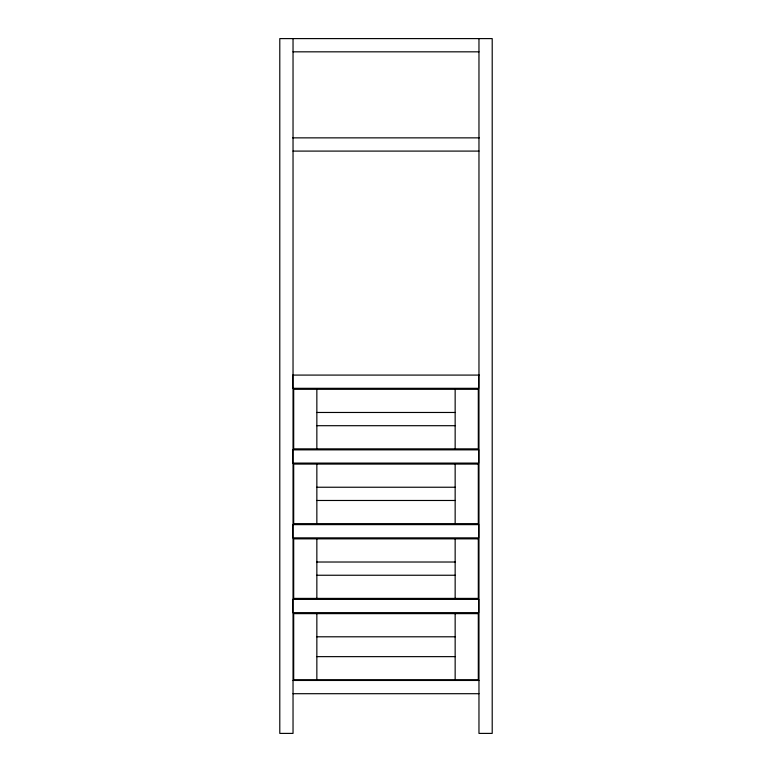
<?xml version="1.0" encoding="UTF-8"?>
<svg xmlns="http://www.w3.org/2000/svg" width="772" height="772" viewBox="0 0 772 772"><rect width="100%" height="100%" fill="white"/><g stroke="black" fill="none" stroke-linecap="round" stroke-linejoin="round"><path stroke-width="1.16" d="M293.032 51.83L478.968 51.83M292.694 137.86L479.306 137.86M293.032 151.09L478.968 151.09M479.306 375.086L292.694 375.086L292.694 388.316L478.64 388.316L478.64 375.086M316.848 412.47L455.152 412.47M316.848 425.7L455.152 425.7M316.848 487.238L455.152 487.238M316.848 500.478L455.152 500.478M316.848 562.016L455.152 562.016M316.848 575.246L455.152 575.246M316.848 636.794L455.152 636.794M316.848 656.644L455.152 656.644M293.032 680.46L478.968 680.46M293.032 693.7L478.968 693.7M478.968 38.6L478.968 733.4L492.208 733.4L492.208 38.6L279.792 38.6L279.792 733.4L293.032 733.4L293.032 38.6M455.152 389.31L455.152 448.86M455.152 464.078L455.152 523.638M455.152 538.856L455.152 598.406M455.152 613.634L455.152 679.804M316.848 389.31L316.848 448.86M316.848 464.078L316.848 523.638M316.848 538.856L316.848 598.406M316.848 613.634L316.848 679.804M478.312 389.31L293.688 389.31L293.688 448.86L478.312 448.86L478.312 389.31M478.64 449.854L292.694 449.854L292.694 463.094L478.64 463.094L478.64 449.854M478.312 464.078L293.688 464.078L293.688 523.638L478.312 523.638L478.312 464.078M478.64 524.632L292.694 524.632L292.694 537.862L478.64 537.862L478.64 524.632M478.312 538.856L293.688 538.856L293.688 598.406L478.312 598.406L478.312 538.856M478.64 599.4L292.694 599.4L292.694 612.64L478.64 612.64L478.64 599.4M478.312 613.634L293.688 613.634L293.688 679.804L478.312 679.804L478.312 613.634"/></g></svg>
